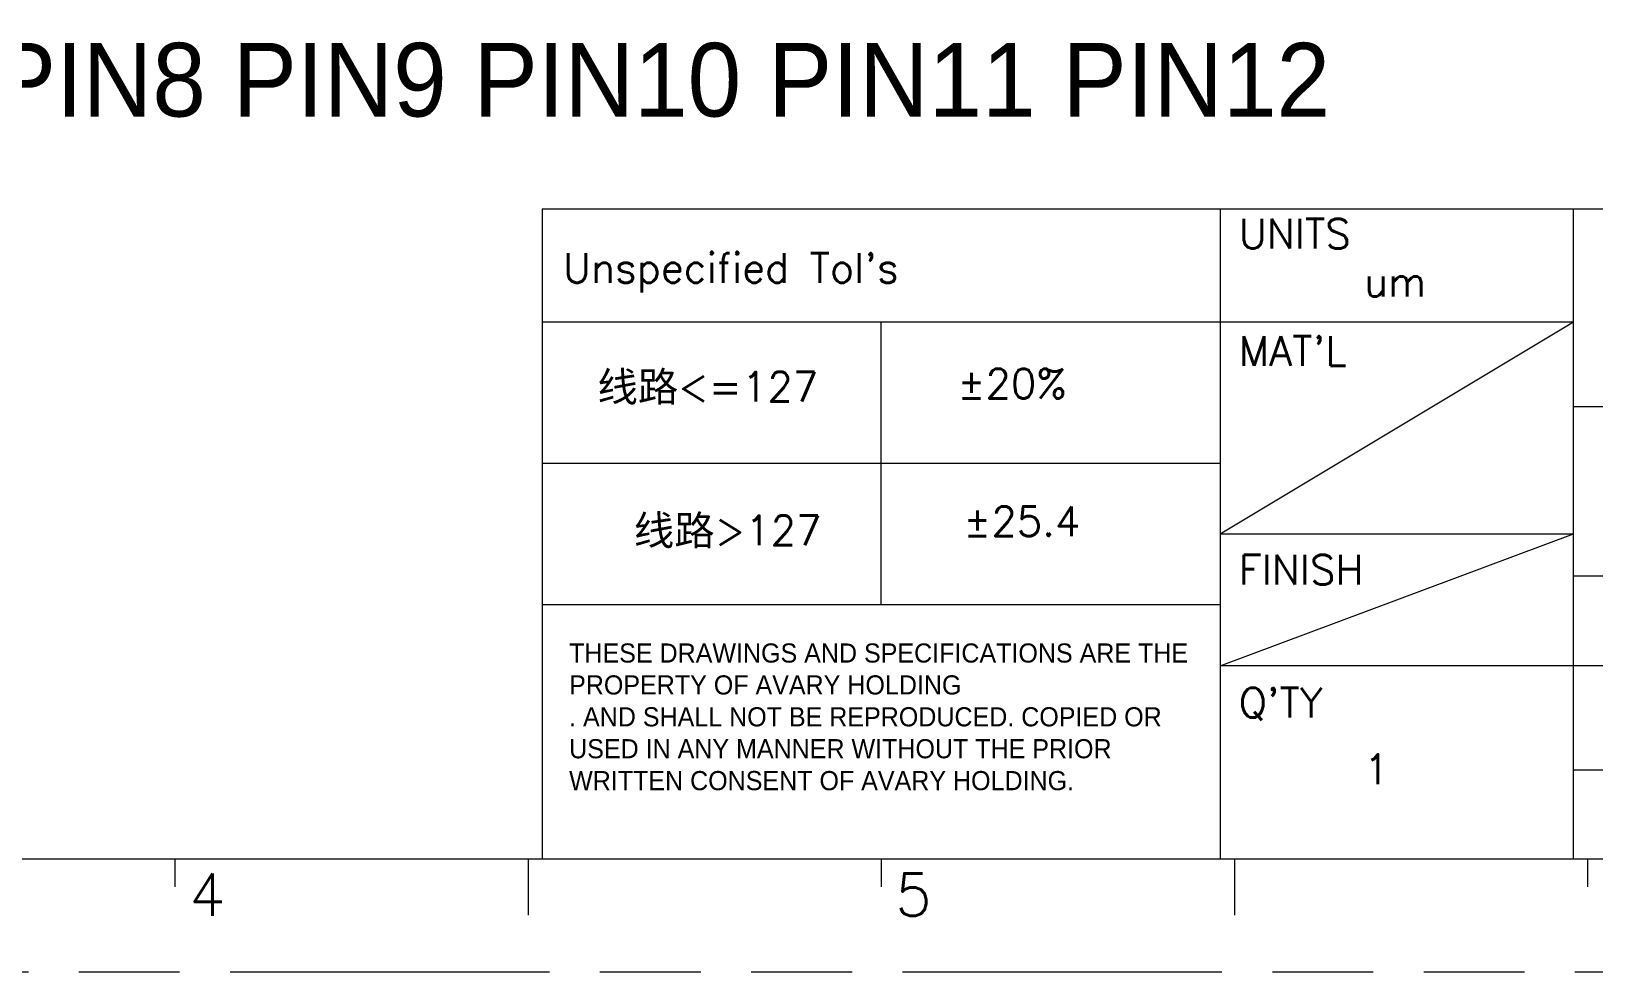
# Model space of a CAD drawing. Extents: x 3664 to 3837, y -413 to -292.
# Drawn here: x 3738.44 to 3784.91, y -413.48 to -385.51 of the extents above; entities that cross this region are included whole.
import ezdxf

# ---------------------------------------------------------------- set-up
doc = ezdxf.new("R2010")
doc.units = 0
doc.linetypes.add('PHANTOM', pattern=[29.5, 9.5, -1.5, 3, -1.5, 3, -1.5, 9.5])
doc.layers.get('0').update_dxf_attribs({"lineweight": 9})
doc.layers.add('0PAPERF', color=2, linetype='PHANTOM', lineweight=9, plot=False)
doc.layers.add('備註', color=1, linetype='Continuous', lineweight=9)
doc.styles.add('SIMPLEX', font='simplex.shx')
doc.styles.get("Standard").update_dxf_attribs({"font": 'PMingLiU.ttf'})

msp = doc.modelspace()

# ---------------------------------------------------------------- linework, layer by layer
for p, q in [((3753.636, -390.794), (3753.636, -410.121)), ((3753.636, -390.794), (3831.365, -390.794)), ((3773.804, -390.794), (3773.804, -410.121)), ((3784.308, -410.121), (3784.308, -390.794)), ((3753.636, -394.155), (3784.308, -394.155)), ((3763.72, -402.558), (3763.72, -394.155)), ((3773.804, -400.457), (3784.308, -394.155)), ((3753.636, -398.357), (3773.804, -398.357)), ((3773.804, -400.457), (3784.308, -400.457)), ((3773.804, -404.388), (3784.308, -400.457)), ((3831.365, -401.718), (3784.308, -401.718)), ((3753.636, -402.558), (3773.804, -402.558)), ((3804.895, -404.388), (3773.804, -404.388)), ((3784.308, -407.476), (3804.895, -407.476)), ((3669.185, -410.121), (3831.365, -410.121)), ((3742.712, -410.121), (3742.712, -410.961)), ((3753.216, -410.121), (3753.216, -411.802)), ((3763.72, -410.121), (3763.72, -410.961)), ((3774.224, -410.121), (3774.224, -411.802)), ((3784.728, -410.121), (3784.728, -410.961))]:
    msp.add_line(p, q)
msp.add_lwpolyline([(3784.308, -390.794), (3831.365, -390.794), (3831.365, -396.676), (3784.308, -396.676)], close=True)
at = {"layer": '0PAPERF'}
msp.add_line((3664.352, -413.482), (3836.66, -413.482), dxfattribs=at)

# ---------------------------------------------------------------- texts
at = {"style": 'SIMPLEX'}
for s, height, p in [('UNITS', 0.8823, (3774.355, -391.973)), ("Unspecified Tol's", 0.88233, (3754.253, -392.988)), ('um', 0.8823, (3778.077, -393.396)), ("MAT'L", 0.8823, (3774.355, -395.457)), ('FINISH', 0.8823, (3774.355, -401.967)), ("Q'TY", 0.8823, (3774.355, -405.92)), ('1', 0.882, (3778.077, -407.901)), ('4', 1.26, (3743.132, -411.818)), ('5', 1.26, (3764.14, -411.818))]:
    msp.add_text(s, height=height, dxfattribs=at).set_placement(p)
at = {"attachment_point": 1, "style": 'SIMPLEX'}
for s, insert, char_height in [('{\\fSimSun|b0|i0|c134|p2;线路}<=127', (3755.278, -395.641), 0.88233), ('%%P20%', (3765.986, -395.546), 0.8823), ('{\\fSimSun|b0|i0|c134|p2;线路}>127', (3756.359, -399.913), 0.88233)]:
    msp.add_mtext(s, dxfattribs=dict(at, insert=insert, char_height=char_height))
at = {"insert": (3766.163, -399.64), "char_height": 0.8823, "attachment_point": 1, "style": 'SIMPLEX', "bg_fill": 2}
msp.add_mtext('%%P25.4', dxfattribs=at)
at = {"color": 3, "lineweight": 0, "insert": (3754.436, -403.717), "char_height": 0.569191, "width": 18.63137, "attachment_point": 1}
msp.add_mtext('THESE DRAWINGS AND SPECIFICATIONS ARE THE PROPERTY OF AVARY HOLDING\\P. AND SHALL NOT BE REPRODUCED. COPIED OR USED IN ANY MANNER WITHOUT THE PRIOR WRITTEN CONSENT OF AVARY HOLDING.', dxfattribs=at)
at = {"layer": '備註', "lineweight": 0, "insert": (3672.18, -378.554), "char_height": 2.18979, "width": 134.46221, "attachment_point": 1}
msp.add_mtext('{\\fPMingLiU|b0|i0|c0|p18;\\P\\P\\fPMingLiU|b0|i0|c136|p18;阻抗量测端PIN1 PIN2 PIN3 PIN4 PIN5 PIN6 PIN7 PIN8 PIN9 PIN10 PIN11 PIN12', dxfattribs=at)

doc.saveas('drawing.dxf')
